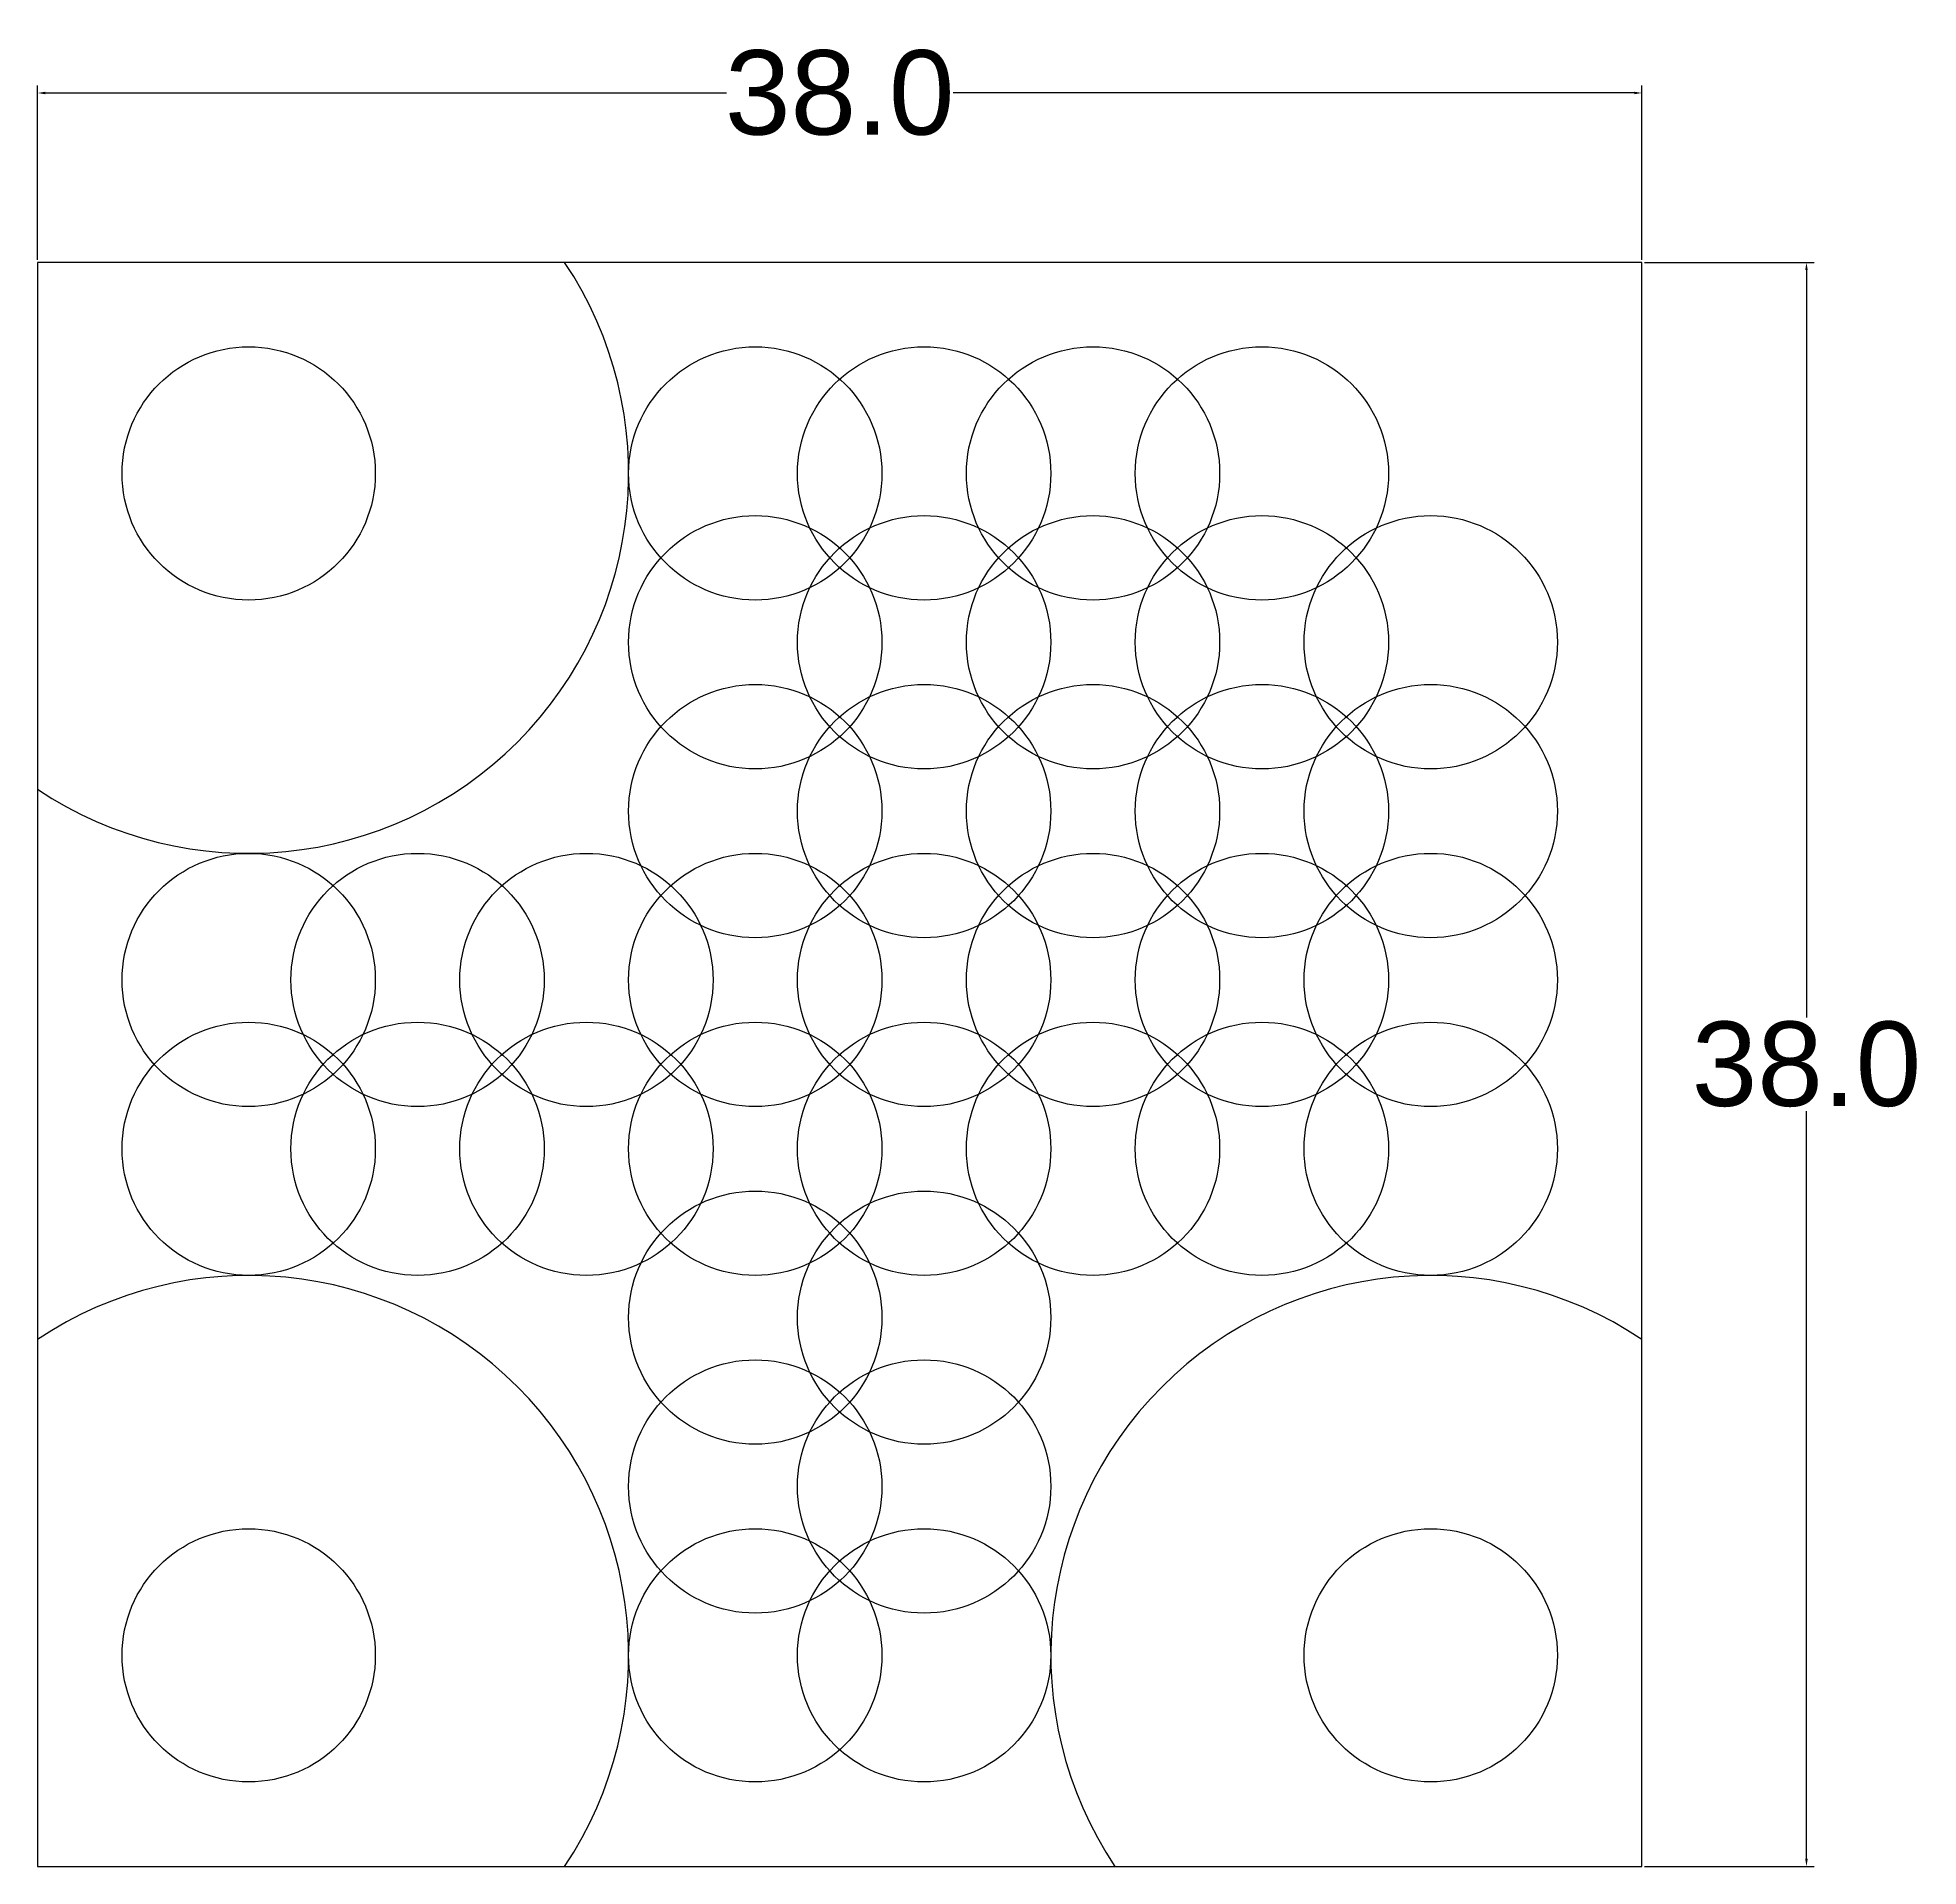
# Model space of a CAD drawing. Header units: millimetres. Extents: x -7 to 144, y -5 to 43.
# Drawn here: x 99.71 to 144.26, y 0 to 43.33 of the extents above; entities that cross this region are included whole.
import ezdxf

# ---------------------------------------------------------------- set-up
doc = ezdxf.new("R2010")
doc.units = ezdxf.units.MM
doc.layers.add('All_4', color=7, linetype='Continuous', true_color=0xc2ced6)
doc.layers.add('Dimensions', color=7, linetype='Continuous', true_color=0xc2ced6)
doc.styles.add('Dim', font='arial.ttf', dxfattribs={"height": 2})
doc.styles.get("Standard").update_dxf_attribs({"font": 'arial.ttf'})
doc.dimstyles.get("Standard").update_dxf_attribs({"dimtxt": 0.18, "dimasz": 0.18, "dimexe": 0.18, "dimexo": 0.0625, "dimgap": 0.09, "dimtad": 0, "dimtih": 1, "dimtoh": 1, "dimdec": 4, "dimzin": 0, "dimdsep": 46, "dimtxsty": 'Standard', "dimcen": 0.09, "dimadec": 0, "dimazin": 0, "dimtfac": 1, "dimtdec": 4, "dimtofl": 0, "dimtmove": 0, "dimatfit": 3, "dimfxl": 1, "dimtolj": 1, "dimtzin": 0, "dimarcsym": 0})

# ---------------------------------------------------------------- blocks, each defined once
blk = doc.blocks.new('*D59')
at = {"layer": 'Defpoints', "color": 0, "transparency": 16777216}
for p in [(137.709, 42.013), (99.709, 38), (137.709, 38)]:
    blk.add_point(p, dxfattribs=at)
at = {"layer": 'Dimensions', "color": 0, "lineweight": -2, "transparency": 16777216}
for p, q in [((99.709, 38.062), (99.709, 42.193)), ((99.889, 42.013), (116.026, 42.013)), ((137.529, 42.013), (121.393, 42.013)), ((137.709, 38.062), (137.709, 42.193))]:
    blk.add_line(p, q, dxfattribs=at)
at = {"layer": 'Dimensions', "color": 0, "transparency": 16777216}
for points in [[(99.889, 42.043), (99.889, 41.983), (99.709, 42.013)], [(137.529, 42.043), (137.529, 41.983), (137.709, 42.013)]]:
    blk.add_solid(points, dxfattribs=at)
at = {"layer": 'Dimensions', "color": 0, "transparency": 16777216, "insert": (118.709, 42.013), "char_height": 2, "attachment_point": 5, "style": 'Dim'}
blk.add_mtext('\\A1;38.0', dxfattribs=at)
blk = doc.blocks.new('*D60')
at = {"layer": 'Defpoints', "color": 0, "transparency": 16777216}
for p in [(137.709, 38), (137.709, 0), (141.609, 0)]:
    blk.add_point(p, dxfattribs=at)
at = {"layer": 'Dimensions', "color": 0, "lineweight": -2, "transparency": 16777216}
for p, q in [((137.772, 38), (141.789, 38)), ((141.609, 37.82), (141.609, 20.112)), ((141.609, 0.18), (141.609, 17.888)), ((137.772, 0), (141.789, 0))]:
    blk.add_line(p, q, dxfattribs=at)
at = {"layer": 'Dimensions', "color": 0, "transparency": 16777216}
for points in [[(141.579, 37.82), (141.639, 37.82), (141.609, 38)], [(141.579, 0.18), (141.639, 0.18), (141.609, 0)]]:
    blk.add_solid(points, dxfattribs=at)
at = {"layer": 'Dimensions', "color": 0, "transparency": 16777216, "insert": (141.609, 19), "char_height": 2, "attachment_point": 5, "style": 'Dim'}
blk.add_mtext('\\A1;38.0', dxfattribs=at)

msp = doc.modelspace()

# ---------------------------------------------------------------- linework, layer by layer
at = {"layer": 'All_4', "color": 18, "true_color": 0x000000}
msp.add_lwpolyline([(99.709, 0), (137.709, 0), (137.709, 38), (99.709, 38)], close=True, dxfattribs=at)
at = {"layer": 'All_4', "color": 5}
for centre in [(104.709, 33), (104.709, 5), (132.709, 5)]:
    msp.add_circle(centre, 3, dxfattribs=at)
at = {"layer": 'All_4', "color": 3}
for centre in [(116.709, 33), (120.709, 33), (124.709, 33), (128.709, 33), (116.709, 29), (120.709, 29), (124.709, 29), (128.709, 29), (132.709, 29), (116.709, 25), (120.709, 25), (124.709, 25), (128.709, 25), (132.709, 25), (104.709, 21), (108.709, 21), (112.709, 21), (116.709, 21), (120.709, 21), (124.709, 21), (128.709, 21), (132.709, 21), (104.709, 17), (108.709, 17), (112.709, 17), (116.709, 17), (120.709, 17), (124.709, 17), (128.709, 17), (132.709, 17), (116.709, 13), (120.709, 13), (116.709, 9), (120.709, 9), (116.709, 5), (120.709, 5)]:
    msp.add_circle(centre, 3, dxfattribs=at)
at = {"layer": 'All_4', "color": 1}
for centre, start, end in [((104.709, 33), 236.251, 33.749), ((104.709, 5), 326.251, 123.749), ((132.709, 5), 56.251, 213.749)]:
    msp.add_arc(centre, 9, start, end, dxfattribs=at)

# ---------------------------------------------------------------- dimensions: what is measured, and where the dimension line sits
at = {"layer": 'Dimensions', "color": 18, "true_color": 0x000000}
dim = msp.add_linear_dim(base=(137.709, 42.013), p1=(99.709, 38), p2=(137.709, 38), dimstyle='Standard', override={"dimdec": 1, "dimtxsty": 'Dim'}, dxfattribs=at)
dim.commit()
dim.dimension.update_dxf_attribs({"geometry": '*D59', "text_midpoint": (118.709, 42.013)})
dim = msp.add_linear_dim(base=(141.609, 0), p1=(137.709, 38), p2=(137.709, 0), angle=90, dimstyle='Standard', override={"dimdec": 1, "dimtxsty": 'Dim'}, dxfattribs=at)
dim.commit()
dim.dimension.update_dxf_attribs({"geometry": '*D60', "text_midpoint": (141.609, 19)})

doc.saveas('drawing.dxf')
